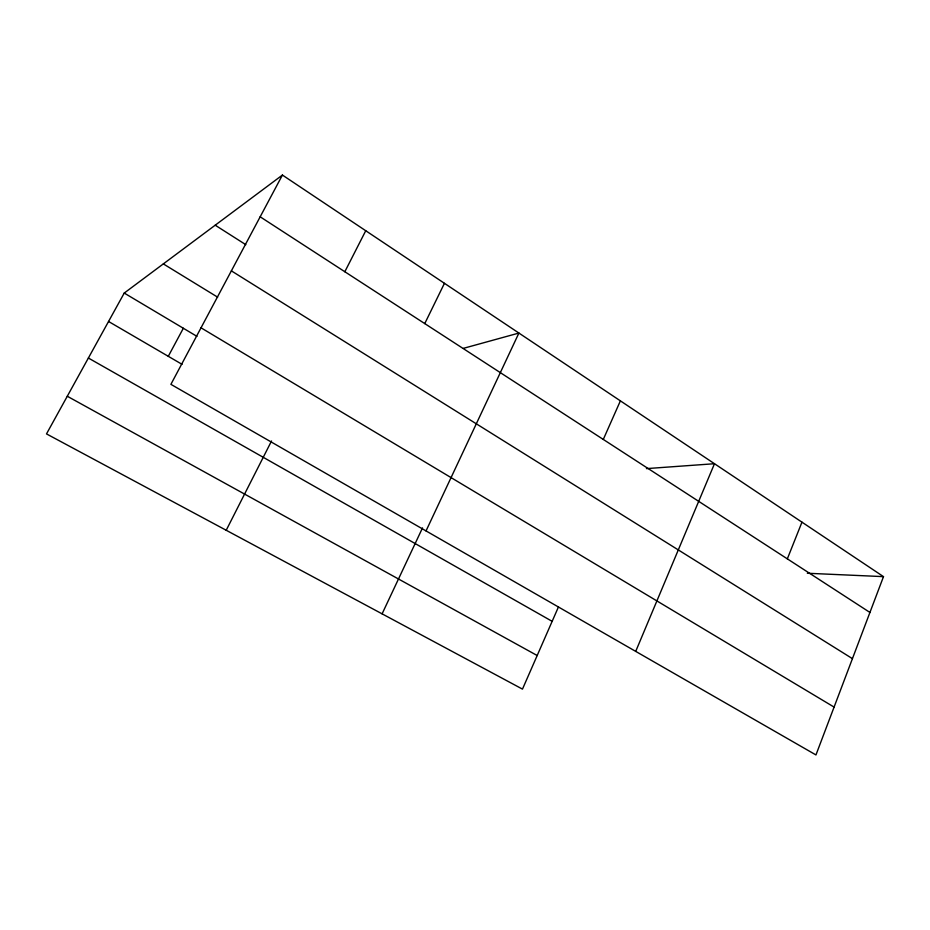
<?xml version="1.0" encoding="UTF-8"?>
<svg xmlns="http://www.w3.org/2000/svg" width="930" height="930" viewBox="0 0 930 930"><rect width="100%" height="100%" fill="white"/><g stroke="black" fill="none" stroke-linecap="round" stroke-linejoin="round"><path stroke-width="1.4" d="M883.5 576.635L815.959 754.939L170.899 384.346L282.418 175.061L883.5 576.635L807.333 573.252M787.338 558.86L801.962 522.16M635.713 651.384L714.484 463.721L646.443 468.615M558.465 606.918L522.474 689.118L46.5 433.903L124.236 293.066L282.418 175.061M603.291 439.437L620.391 400.853M382.102 613.846L422.522 527.891M426.033 530.925L518.905 333.056L463.338 348.366M424.754 323.594L444.447 283.313M226.211 530.263L271.537 440.971M344.832 271.734L365.746 230.733M168.284 356.318L183.338 328.255M67.286 396.25L537.191 655.522M88.373 358.027L552.153 621.333M108.554 321.478L182.036 364.327M124.236 293.066L196.939 336.358M201.031 327.813L834.082 707.079M163.331 263.899L217.632 297.17M231.372 270.863L852.438 658.649M215.202 225.2L245.811 244.683M260.179 216.806L869.934 612.452"/></g></svg>
